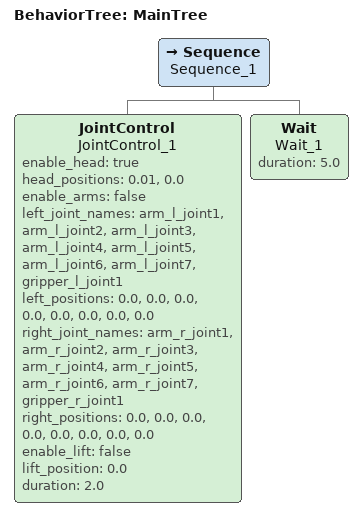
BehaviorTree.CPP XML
<?xml version="1.0" encoding="UTF-8"?>
<root BTCPP_format="4" main_tree_to_execute="MainTree">
  <BehaviorTree ID="MainTree">
    <Sequence name="Sequence_1">
      <JointControl name="JointControl_1"
        enable_head="true"
        head_positions="0.01, 0.0"
        enable_arms="false"
        left_joint_names="arm_l_joint1, arm_l_joint2, arm_l_joint3, arm_l_joint4, arm_l_joint5, arm_l_joint6, arm_l_joint7, gripper_l_joint1"
        left_positions="0.0, 0.0, 0.0, 0.0, 0.0, 0.0, 0.0, 0.0"
        right_joint_names="arm_r_joint1, arm_r_joint2, arm_r_joint3, arm_r_joint4, arm_r_joint5, arm_r_joint6, arm_r_joint7, gripper_r_joint1"
        right_positions="0.0, 0.0, 0.0, 0.0, 0.0, 0.0, 0.0, 0.0"
        enable_lift="false"
        lift_position="0.0"
        duration="2.0"/>
      <Wait name="Wait_1" duration="5.0"/>
    </Sequence>
  </BehaviorTree>
</root>
